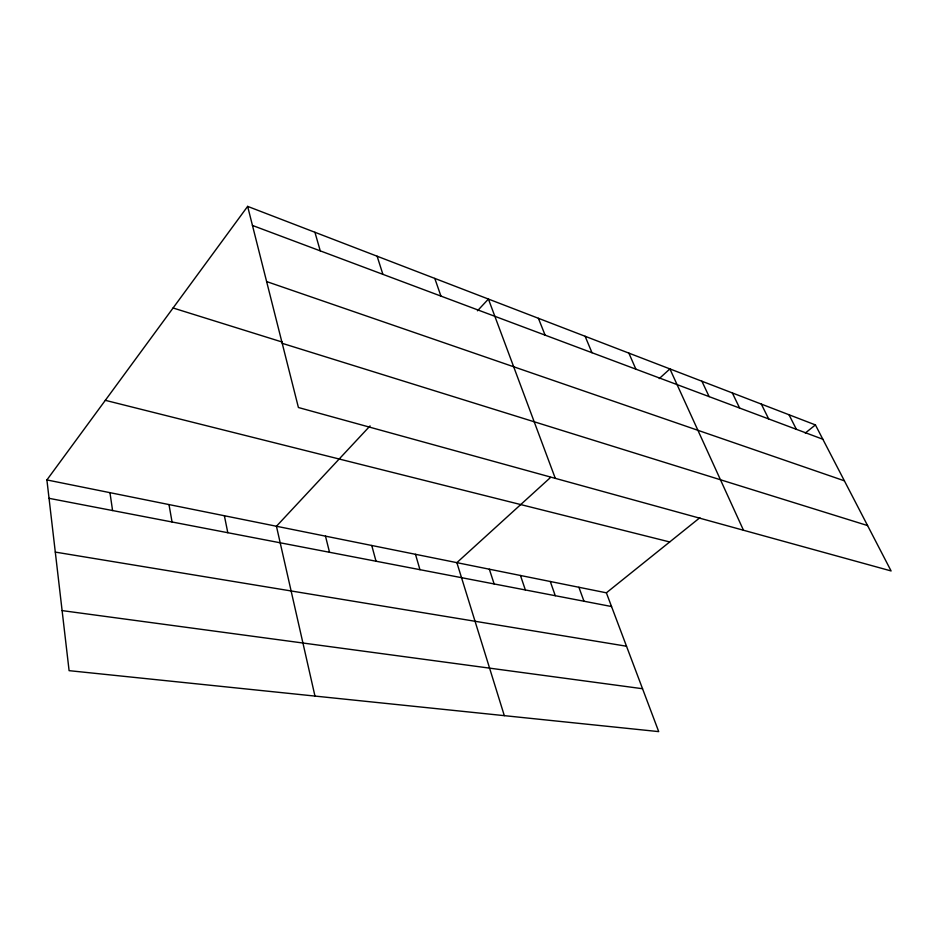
<?xml version="1.0" encoding="UTF-8"?>
<svg xmlns="http://www.w3.org/2000/svg" width="938" height="938" viewBox="0 0 938 938"><rect width="100%" height="100%" fill="white"/><g stroke="black" fill="none" stroke-linecap="round" stroke-linejoin="round"><path stroke-width="1.41" d="M46.9 479.939L606.37 592.816L658.711 731.617L69.095 670.658L46.9 479.939L247.644 206.383L815.415 424.914L891.1 570.949L298.413 407.514L247.644 206.383M370.064 425.911L276.44 526.253L314.969 696.078M477.454 310.806L488.417 299.058L555.296 478.357M550.594 477.407L456.865 562.648L504.316 715.647M659.238 378.612L669.908 368.915L743.482 530.251M606.37 592.816L699.877 517.717M805.285 433.051L815.415 424.914M62.107 610.603L642.542 688.726M55.295 552.095L626.514 646.235M49.046 498.324L611.553 606.534M105.326 400.327L669.685 541.953M282.209 343.331L867.568 525.561M173.073 307.992L282.303 342.077M266.615 281.564L844.388 480.819M252.451 225.448L822.837 439.242M788.999 414.748L796.385 429.323M761.328 404.102L768.679 418.934M732.332 392.94L739.625 408.053M701.894 381.215L709.128 396.61M628.859 353.11L635.882 369.162M585.113 336.273L591.984 352.711M538.412 318.299L545.084 335.124M578.898 587.27L583.987 601.235M550.278 581.49L555.284 595.712M434.798 278.422L440.93 296.091M520.461 575.475L525.362 589.955M489.343 569.202L494.138 583.952M377.123 256.226L382.892 274.342M415.475 554.299L419.954 569.683M314.922 232.284L320.257 250.856M371.753 545.47L376.021 561.229M325.486 536.137L329.519 552.283M224.381 515.748L227.805 532.714M168.992 504.574L172.053 521.985M109.957 492.661L112.583 510.553"/></g></svg>
